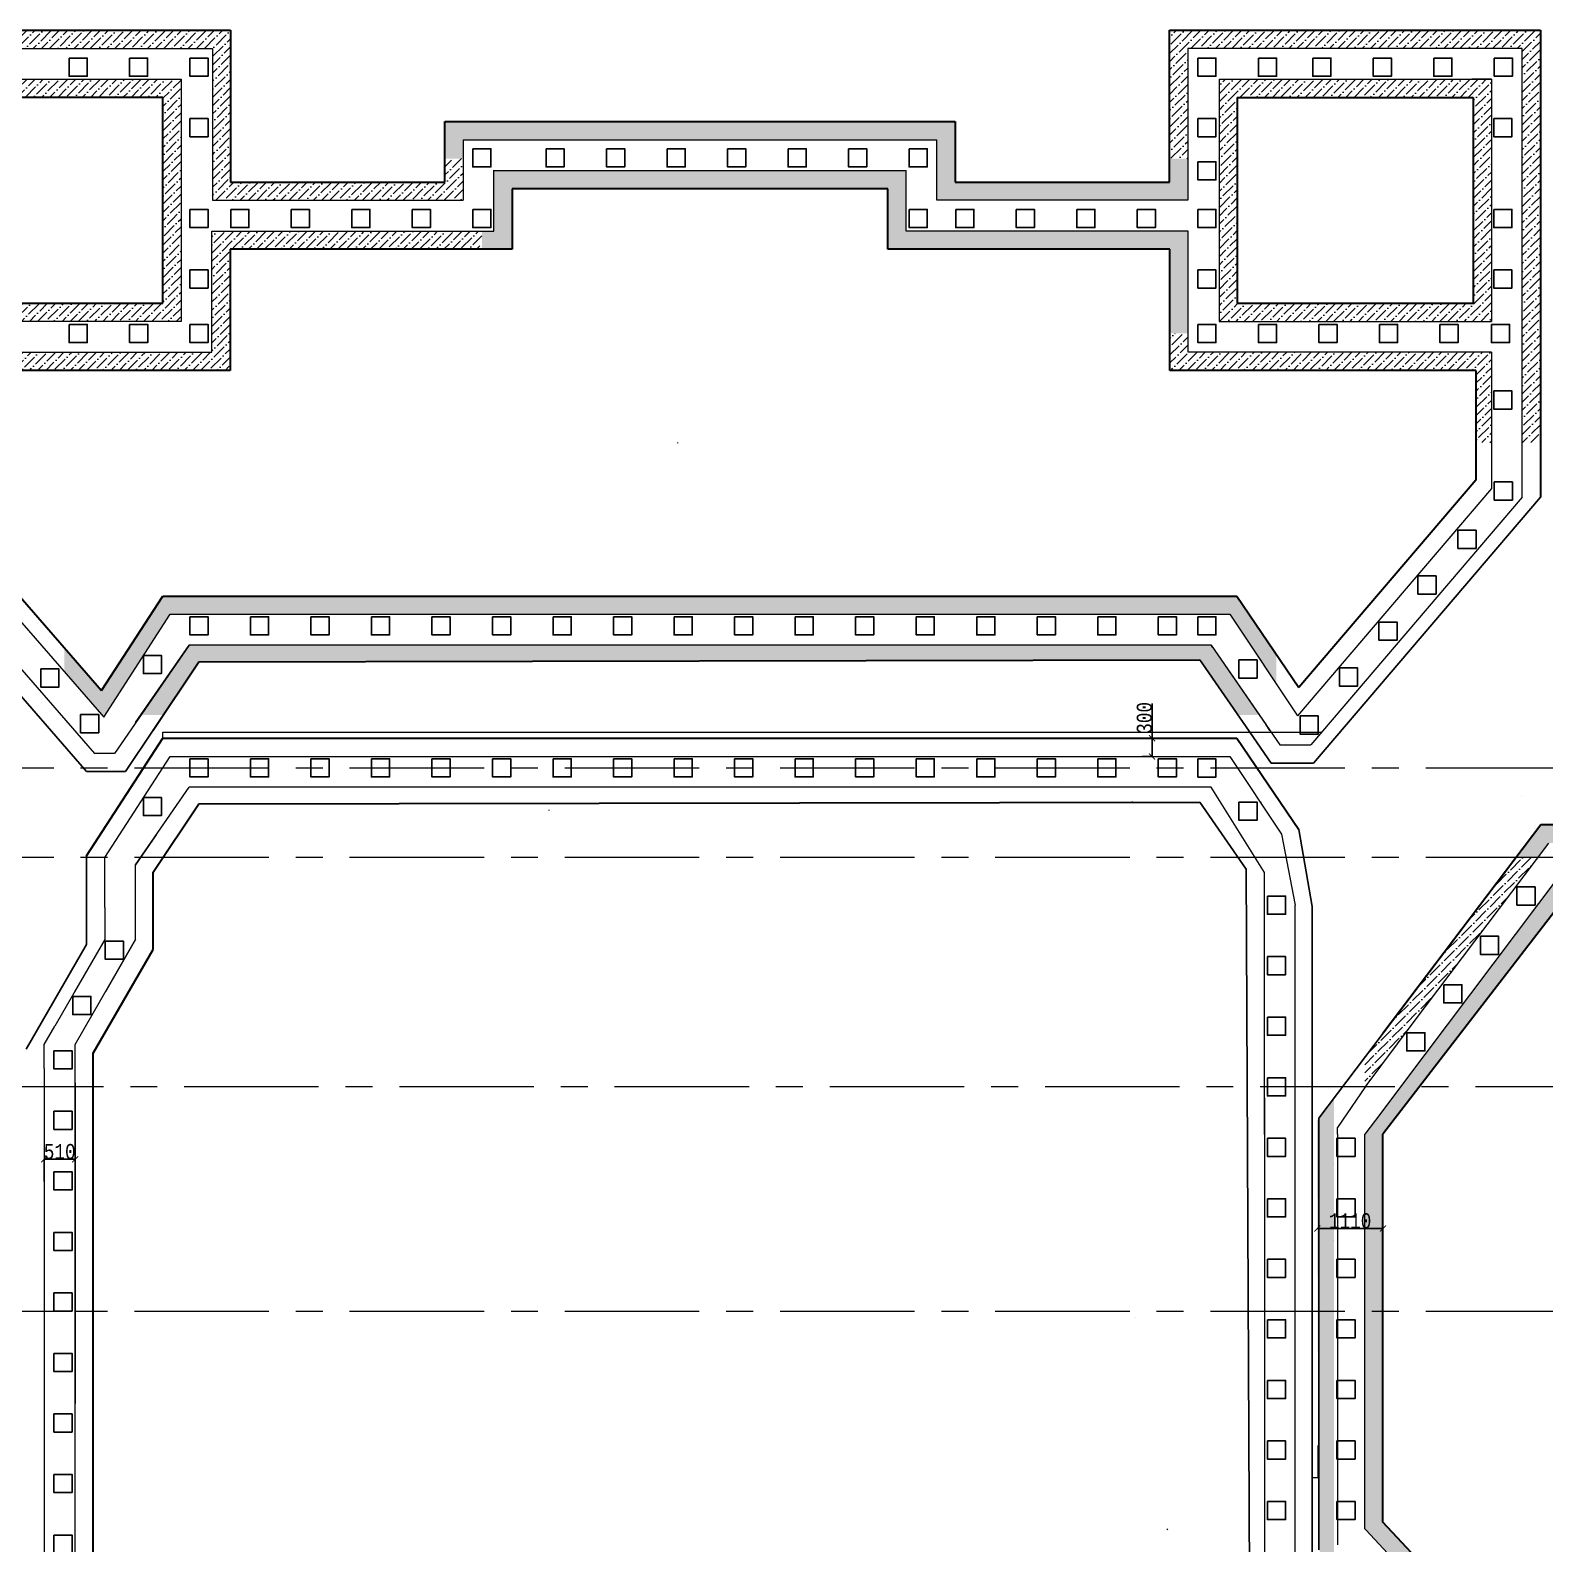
# Model space of a CAD drawing. Header units: millimetres. Extents: x -689206 to 4969298, y -1019800 to 703299.
# Drawn here: x 1076345 to 1101367, y -498459 to -473457 of the extents above; entities that cross this region are included whole.
import ezdxf

# ---------------------------------------------------------------- set-up
doc = ezdxf.new("R2010")
doc.units = ezdxf.units.MM
doc.linetypes.add('осеваяX2', pattern=[101.6, 63.5, -12.7, 12.7, -12.7])
for name, color, linetype, lineweight in [('несущие', 7, 'Continuous', 30), ('РАЗМЕРЫ', 7, 'Continuous', 9), ('стены', 7, 'Continuous', 20)]:
    doc.layers.add(name, color=color, linetype=linetype, lineweight=lineweight)
doc.styles.add('Аннотативный', font='isocteur.ttf', dxfattribs={"width": 0.7, "height": 250})
doc.dimstyles.new('Аннотативный', dxfattribs={"dimscale": 0, "dimtxt": 250, "dimasz": 100, "dimexe": 1.25, "dimexo": 0.625, "dimtad": 1, "dimdec": 0, "dimtxsty": 'Аннотативный', "dimblk": 'ARCHTICK', "dimcen": 2.5, "dimadec": 0, "dimazin": 0, "dimtfac": 1, "dimtdec": 0, "dimtmove": 0, "dimatfit": 3, "dimfxl": 1, "dimarcsym": 0})
pattern_1 = [(45, (114195.78, -145217.57), (50.513941, 185.2177825), [238.125, -47.625, 0, -47.625])]
pattern_2 = [(45, (113047.93, -142869.62), (50.513941, 185.2177825), [238.125, -47.625, 0, -47.625])]

# ---------------------------------------------------------------- blocks, each defined once
blk = doc.blocks.new('_ArchTick')
at = {"color": 0, "linetype": 'ByBlock', "const_width": 0.15}
blk.add_lwpolyline([(-0.5, -0.5), (0.5, 0.5)], dxfattribs=at)
blk = doc.blocks.new('*D4813')
at = {"layer": 'Defpoints', "color": 0, "lineweight": 5, "ltscale": 35, "transparency": 16777216}
for p in [(1097610, -493252), (1097610, -493252), (1098694, -493248)]:
    blk.add_point(p, dxfattribs=at)
at = {"layer": 'РАЗМЕРЫ', "color": 0, "lineweight": -2, "ltscale": 35, "transparency": 16777216}
for p, q in [((1097610, -493252), (1097610, -493251)), ((1098694, -493252), (1097610, -493252)), ((1098694, -493248), (1098694, -493254))]:
    blk.add_line(p, q, dxfattribs=at)
at = {"layer": 'РАЗМЕРЫ', "color": 0, "lineweight": -2, "ltscale": 35, "transparency": 16777216, "xscale": 100, "yscale": 100, "zscale": 100, "rotation": 180}
blk.add_blockref('_ArchTick', (1097610, -493252), dxfattribs=at)
at = {"layer": 'РАЗМЕРЫ', "color": 0, "lineweight": -2, "ltscale": 35, "transparency": 16777216, "xscale": 100, "yscale": 100, "zscale": 100}
blk.add_blockref('_ArchTick', (1098694, -493252), dxfattribs=at)
at = {"layer": 'РАЗМЕРЫ', "color": 0, "lineweight": 20, "ltscale": 35, "transparency": 16777216, "insert": (1098152, -493127), "char_height": 250, "attachment_point": 5, "style": 'Аннотативный'}
blk.add_mtext('1110', dxfattribs=at)
blk = doc.blocks.new('*D4814')
at = {"layer": 'Defpoints', "color": 0, "lineweight": 5, "ltscale": 35, "transparency": 16777216}
for p in [(1076576, -492108), (1076576, -492475), (1077086, -492475)]:
    blk.add_point(p, dxfattribs=at)
at = {"layer": 'РАЗМЕРЫ', "color": 0, "lineweight": -2, "ltscale": 35, "transparency": 16777216}
for p, q in [((1076576, -492475), (1076576, -492106)), ((1077086, -492108), (1076576, -492108)), ((1077086, -492475), (1077086, -492106))]:
    blk.add_line(p, q, dxfattribs=at)
at = {"layer": 'РАЗМЕРЫ', "color": 0, "lineweight": -2, "ltscale": 35, "transparency": 16777216, "xscale": 100, "yscale": 100, "zscale": 100, "rotation": 180}
blk.add_blockref('_ArchTick', (1076576, -492108), dxfattribs=at)
at = {"layer": 'РАЗМЕРЫ', "color": 0, "lineweight": -2, "ltscale": 35, "transparency": 16777216, "xscale": 100, "yscale": 100, "zscale": 100}
blk.add_blockref('_ArchTick', (1077086, -492108), dxfattribs=at)
at = {"layer": 'РАЗМЕРЫ', "color": 0, "lineweight": 5, "ltscale": 35, "transparency": 16777216, "insert": (1076831, -491982), "char_height": 250, "attachment_point": 5, "style": 'Аннотативный'}
blk.add_mtext('510', dxfattribs=at)
blk = doc.blocks.new('*D4819')
at = {"layer": 'Defpoints', "color": 0, "lineweight": 5, "ltscale": 35, "transparency": 16777216}
for p in [(1094718, -485153), (1094879, -485153), (1094718, -485453)]:
    blk.add_point(p, dxfattribs=at)
at = {"layer": 'РАЗМЕРЫ', "color": 0, "lineweight": -2, "ltscale": 35, "transparency": 16777216}
for p, q in [((1094879, -485153), (1094879, -484579)), ((1094718, -485153), (1094880, -485153)), ((1094879, -485453), (1094879, -485153)), ((1094718, -485453), (1094880, -485453))]:
    blk.add_line(p, q, dxfattribs=at)
at = {"layer": 'РАЗМЕРЫ', "color": 0, "lineweight": -2, "ltscale": 35, "transparency": 16777216, "xscale": 100, "yscale": 100, "zscale": 100}
for p, rotation in [((1094879, -485153), 90), ((1094879, -485453), 270)]:
    blk.add_blockref('_ArchTick', p, dxfattribs=dict(at, rotation=rotation))
at = {"layer": 'РАЗМЕРЫ', "color": 0, "lineweight": 5, "ltscale": 35, "transparency": 16777216, "insert": (1094753, -484816), "char_height": 250, "attachment_point": 5, "rotation": 90, "style": 'Аннотативный'}
blk.add_mtext('300', dxfattribs=at)

msp = doc.modelspace()

# ---------------------------------------------------------------- hatches: boundary and pattern name
at = {"layer": 'РАЗМЕРЫ', "lineweight": 5, "ltscale": 35}
h = msp.add_hatch(dxfattribs=at)
h.set_pattern_fill('ANSI36', color=0, scale=30)
h.set_pattern_definition(pattern_2)
h.paths.add_polyline_path([(1076893.4, -474265.3), (1074335.9, -474265.3), (1074335.9, -474476.3), (1074335.9, -475575.3), (1074635.9, -475575.3), (1074635.9, -474565.3), (1076893.9, -474565.3)])
h.paths.add_polyline_path([(1074635.9, -475575.3), (1074335.9, -475575.3), (1074335.9, -476575.3), (1074635.9, -476575.3)])
h.paths.add_polyline_path([(1073825.9, -475575.3), (1073566.1, -475575.3), (1073566.1, -476575.3), (1073825.9, -476575.3)])
h.paths.add_polyline_path([(1073825.9, -474066.1), (1073566.1, -474066.1), (1073566.1, -475575.3), (1073825.9, -475575.3)])
h.paths.add_polyline_path([(1074135.9, -473457.3), (1073566.1, -473457.3), (1073566.1, -473757.3), (1073566.1, -474066.1), (1073825.9, -474066.1), (1073825.9, -473757.3), (1074135.9, -473757.3)])
h.paths.add_polyline_path([(1076892.1, -473457.3), (1074135.9, -473457.3), (1074135.9, -473757.3), (1076892.6, -473757.3)])
h.paths.add_polyline_path([(1079132, -473457.3), (1076892.1, -473457.3), (1076892.6, -473757.3), (1079132, -473757.3)])
h.paths.add_polyline_path([(1078836, -474265.3), (1076893.4, -474265.3), (1076893.9, -474565.3), (1078536, -474565.3), (1078536, -475575.3), (1078836, -475575.3)])
h.paths.add_polyline_path([(1078836, -475575.3), (1078536, -475575.3), (1078536, -476575.3), (1078836, -476575.3)])
h.paths.add_polyline_path([(1079654, -475575.3), (1079354, -475575.3), (1079354, -476265.3), (1083496, -476265.3), (1083496, -475575.3), (1083196, -475575.3), (1083196, -475965.3), (1079654, -475965.3)])
h.paths.add_polyline_path([(1079654, -474066.2), (1079354, -474066.2), (1079354, -475575.3), (1079654, -475575.3)])
h.paths.add_polyline_path([(1079654, -473457.3), (1079354, -473457.3), (1079132, -473457.3), (1079132, -473757.3), (1079354, -473757.3), (1079354, -474066.2), (1079654, -474066.2)])
h.paths.add_polyline_path([(1074756.7, -474681.4), (1075459.2, -474681.4), (1075459.2, -474081.4), (1074756.7, -474081.4)], flags=9)
h = msp.add_hatch(dxfattribs=at)
h.set_pattern_fill('ANSI36', color=0, scale=30)
h.set_pattern_definition(pattern_2)
h.paths.add_polyline_path([(1096935.7, -473757.3), (1096935.7, -473457.3), (1095786, -473457.3), (1095786, -473757.3)])
h.paths.add_polyline_path([(1095468, -473757.3), (1095786, -473757.3), (1095786, -473457.3), (1095168, -473457.3), (1095168, -473757.3), (1095168, -474066.5), (1095468, -474066.5)])
h.paths.add_polyline_path([(1095168, -475575.3), (1095468, -475575.3), (1095468, -474066.5), (1095168, -474066.5)])
h.paths.add_polyline_path([(1095986, -475575.3), (1096286, -475575.3), (1096286, -474565.3), (1096935.7, -474565.3), (1096935.7, -474265.3), (1095986, -474265.3)])
h.paths.add_polyline_path([(1096935.7, -474565.3), (1100186, -474565.3), (1100186, -475575.3), (1100486, -475575.3), (1100486, -474267.3), (1100162, -474267.3), (1096935.7, -474265.7)])
h.paths.add_polyline_path([(1096935.7, -473457.3), (1096935.7, -473757.3), (1100676, -473757.3), (1100676, -473457.3)])
h.paths.add_polyline_path([(1100996, -473757.3), (1100996.1, -474066.6), (1101296, -474066.6), (1101296, -473457.3), (1100996, -473457.3), (1100676, -473457.3), (1100676, -473757.3)])
h.paths.add_polyline_path([(1100996.2, -475575.3), (1101296, -475575.3), (1101296, -474066.6), (1100996.1, -474066.6)])
h.paths.add_polyline_path([(1100486, -475575.3), (1100186, -475575.3), (1100186, -476575.3), (1100486, -476575.3)])
h.paths.add_polyline_path([(1101296, -475575.3), (1100996.2, -475575.3), (1100996.2, -476575.3), (1101296, -476575.3)])
h.paths.add_polyline_path([(1100996.2, -476575.3), (1100996.4, -478465.3), (1101296, -478465.3), (1101296, -476575.3)])
h.paths.add_polyline_path([(1100486, -476575.3), (1100186, -476575.3), (1100186, -477965.3), (1096935.7, -477965.3), (1096935.7, -478265.3), (1100486, -478265.3)])
h.paths.add_polyline_path([(1100486, -478775.3), (1096935.7, -478775.3), (1096935.7, -479075.3), (1100228.2, -479075.3), (1100229.4, -480267.3), (1100486, -480267.3)])
h.paths.add_polyline_path([(1101296, -478465.3), (1100996.4, -478465.3), (1100996.5, -480267.3), (1101296, -480267.3)])
h.paths.add_polyline_path([(1096935.7, -478775.3), (1095786, -478775.3), (1095786, -479075.3), (1096935.7, -479075.3)])
h.paths.add_polyline_path([(1096935.7, -478265.3), (1096935.7, -477965.3), (1096286, -477965.3), (1096286, -476575.3), (1095986, -476575.3), (1095986, -478265.3)])
h.paths.add_polyline_path([(1096286, -476575.3), (1096286, -475575.3), (1095986, -475575.3), (1095986, -476575.3)])
h.paths.add_polyline_path([(1095786, -479075.3), (1095786, -478775.3), (1095476, -478775.3), (1095476, -478465.3), (1095176, -478465.3), (1095176, -479075.3), (1095476, -479075.3)])
h = msp.add_hatch(dxfattribs=at)
h.set_pattern_fill('ANSI36', color=0, scale=30)
h.set_pattern_definition(pattern_2)
h.paths.add_polyline_path([(1083806, -474965.3), (1083196, -474965.3), (1083196, -475265.3), (1083196, -475575.3), (1083496, -475575.3), (1083496, -475265.3), (1083806, -475265.3)])
h.paths.add_polyline_path([(1084306, -476775.3), (1084306, -476575.3), (1084006, -476575.3), (1084006, -476775.3), (1083806, -476775.3), (1083806, -477075.3), (1084306, -477075.3)])
h.paths.add_polyline_path([(1084306, -476075.3), (1090516, -476075.3), (1090516, -476575.3), (1090816, -476575.3), (1090816, -475775.3), (1087036, -475775.3), (1084006, -475775.3), (1084006, -476575.3), (1084306, -476575.3)])
h.paths.add_polyline_path([(1091016, -474965.3), (1083806, -474965.3), (1083806, -475265.3), (1091016, -475265.3)])
h.paths.add_polyline_path([(1091626, -474965.3), (1091326, -474965.3), (1091016, -474965.3), (1091016, -475265.3), (1091326, -475265.3), (1091326, -475575.3), (1091626, -475575.3)])
h.paths.add_polyline_path([(1092335.9, -475965.3), (1091626, -475965.3), (1091626, -475575.3), (1091326, -475575.3), (1091326, -476265.3), (1092335.9, -476265.3)])
h.paths.add_polyline_path([(1091016, -476775.3), (1090816, -476775.3), (1090816, -476575.3), (1090516, -476575.3), (1090516, -477075.3), (1090816, -477075.3), (1091016, -477075.3)])
h.paths.add_polyline_path([(1092335.9, -476775.3), (1091016, -476775.3), (1091016, -477075.3), (1092335.9, -477075.3)])
h.paths.add_polyline_path([(1095476, -476775.3), (1092335.9, -476775.3), (1092335.9, -477075.3), (1095176, -477075.3), (1095176, -478465.3), (1095476, -478465.3)])
h.paths.add_polyline_path([(1095468, -475575.3), (1095168, -475575.3), (1095168, -475965.3), (1092335.9, -475965.3), (1092335.9, -476265.3), (1095468, -476265.3)])
h = msp.add_hatch(dxfattribs=at)
h.set_pattern_fill('ANSI36', color=0, scale=30)
h.set_pattern_definition(pattern_2)
h.paths.add_polyline_path([(1074635.9, -476575.3), (1074335.9, -476575.3), (1074335.9, -478265.3), (1076899.9, -478265.3), (1076899.4, -477965.3), (1074635.9, -477965.3)])
h.paths.add_polyline_path([(1073825.9, -476575.3), (1073566.1, -476575.3), (1073566.1, -478465.3), (1073825.9, -478465.3)])
h.paths.add_polyline_path([(1073825.9, -479007.4), (1073825.9, -478465.3), (1073566.1, -478465.3), (1073566.1, -480267.3), (1073825.9, -480267.3)])
h.paths.add_polyline_path([(1074635.9, -479075.3), (1076901.2, -479075.3), (1076900.7, -478775.3), (1074335.9, -478775.3), (1074335.9, -480267.3), (1074635.9, -480267.3)])
h.paths.add_polyline_path([(1078836, -476575.3), (1078536, -476575.3), (1078536, -477965.3), (1076899.4, -477965.3), (1076899.9, -478265.3), (1078836, -478265.3)])
h.paths.add_polyline_path([(1079132, -478775.3), (1076900.7, -478775.3), (1076901.2, -479075.3), (1079131.9, -479075.3)])
h.paths.add_polyline_path([(1079646, -478775.3), (1079646, -478465.3), (1079346, -478465.3), (1079346, -478775.3), (1079132, -478775.3), (1079131.9, -479075.3), (1079646, -479075.3)])
h.paths.add_polyline_path([(1079646, -477075.3), (1083806, -477075.3), (1083806, -476775.3), (1079346, -476775.3), (1079346, -478465.3), (1079646, -478465.3)])
h = msp.add_hatch(dxfattribs=at)
h.set_pattern_fill('ANSI36', color=0, scale=30)
h.set_pattern_definition(pattern_2)
h.paths.add_polyline_path([(1095854.5, -483614.7), (1095786, -483614.7), (1095786, -484025.8), (1096298.9, -484767.3), (1096650.4, -484767.3)])
h.paths.add_polyline_path([(1095786, -483614.7), (1092335.9, -483614.7), (1092335.9, -483865.9), (1095671.2, -483859.9), (1095786, -484025.8)])
h.paths.add_polyline_path([(1091016, -483614.7), (1083806, -483614.7), (1083806, -483881.2), (1091016, -483868.3)])
h.paths.add_polyline_path([(1092335.9, -483614.7), (1091016, -483614.7), (1091016, -483868.3), (1092335.9, -483865.9)])
h.paths.add_polyline_path([(1083806, -483614.7), (1079131.9, -483614.7), (1079131.9, -483889.6), (1083806, -483881.2)])
h.paths.add_polyline_path([(1079131.9, -483889.9), (1079131.9, -483614.7), (1078968.8, -483614.7), (1078173.4, -484767.3), (1078543.8, -484767.3)])
h.paths.add_polyline_path([(1079131.9, -482804.7), (1078532.3, -482804.7), (1078215.2, -483294.7), (1078533.3, -483294.7), (1078656.2, -483104.8), (1079131.9, -483104.8)])
h.paths.add_polyline_path([(1083806, -482804.7), (1079131.9, -482804.7), (1079131.9, -483104.8), (1081846, -483104.7), (1083626, -483104.7), (1083806, -483104.7)])
h.paths.add_polyline_path([(1078533.3, -483294.7), (1078215.2, -483294.7), (1077522.5, -484365), (1076908.5, -483659.7), (1076909.2, -484056.6), (1077527.7, -484767.3), (1077580.3, -484767.3), (1078212.7, -483790), (1078212.7, -483783.6), (1078216.9, -483783.6)])
h.paths.add_polyline_path([(1091016, -482804.7), (1083806, -482804.7), (1083806, -483104.7), (1087036, -483104.7), (1090816, -483104.7), (1091016, -483104.7)])
h.paths.add_polyline_path([(1092335.9, -482804.7), (1091016, -482804.7), (1091016, -483104.7), (1092335.9, -483104.7)])
h.paths.add_polyline_path([(1095786, -482804.7), (1092335.9, -482804.7), (1092335.9, -483104.7), (1092596, -483104.7), (1095596, -483104.7), (1095786, -483104.7)])
h.paths.add_polyline_path([(1096282.5, -482804.7), (1095786, -482804.7), (1095786, -483104.7), (1096167.3, -483104.7), (1096293.7, -483294.7), (1096614.8, -483294.7)])
h.paths.add_polyline_path([(1096614.8, -483294.7), (1096293.7, -483294.7), (1096935.7, -484259.9), (1096935.7, -483767.9)])
h = msp.add_hatch(dxfattribs=at)
h.set_pattern_fill('ANSI36', color=0, scale=30)
h.set_pattern_definition(pattern_1)
h.paths.add_polyline_path([(1101775.8, -487694.8), (1101823.9, -487694.8), (1101823.9, -487394.8), (1101632.4, -487394.8), (1099385.5, -490377.7), (1098982.2, -490913.2), (1099295.7, -490913.2)])
h.paths.add_polyline_path([(1101823.9, -486584.8), (1101375.8, -486584.8), (1101305.8, -486584.8), (1100903.8, -487115.2), (1101255.3, -487115.2), (1101428.9, -486884.8), (1101607.9, -486884.8), (1101823.9, -486884.8)])
h.paths.add_polyline_path([(1105162.8, -485642.7), (1104862.7, -485642.7), (1104862.7, -486584.8), (1101823.9, -486584.8), (1101823.9, -486884.8), (1105162.8, -486884.8)])
h.paths.add_polyline_path([(1105162.9, -487394.8), (1101823.9, -487394.8), (1101823.9, -487694.8), (1104862.9, -487694.8), (1104862.9, -490913.2), (1105162.9, -490913.2), (1105162.9, -487594.8)])
h.paths.add_polyline_path([(1111913.7, -487394.8), (1105672.8, -487394.8), (1105672.8, -490913.2), (1105972.8, -490913.2), (1105972.8, -487694.8), (1111913.7, -487694.8)])
h.paths.add_polyline_path([(1111913.7, -486584.8), (1105932.6, -486584.8), (1105932.6, -485642.7), (1105672.8, -485642.7), (1105672.8, -486884.8), (1111913.7, -486884.8)])
h.paths.add_polyline_path([(1099295.7, -490913.2), (1098982.2, -490913.2), (1098569, -491461.7), (1098393.6, -491694.6), (1098393.6, -494615.2), (1098693.6, -494615.2), (1098693.6, -491694.6)])
h.paths.add_polyline_path([(1098693.6, -494615.2), (1098393.6, -494615.2), (1098393.6, -498212), (1098409.8, -498229.1), (1098778.7, -498623.2), (1099178.8, -498623.2), (1098693.6, -498104.7)])
h.paths.add_polyline_path([(1099178.8, -498623.2), (1098778.7, -498623.2), (1099350.9, -499234.6), (1101823.9, -502065.7), (1101823.9, -501618.3), (1099610.7, -499084.6)])
h.paths.add_polyline_path([(1097883.5, -491100.6), (1097602.1, -491472), (1097615.7, -494615.2), (1097883.5, -494615.2)])
h.paths.add_polyline_path([(1097685.8, -498623.2), (1097883.5, -498850.1), (1097883.5, -498623.2)])
h.paths.add_polyline_path([(1097632.9, -498562.6), (1097685.8, -498623.2), (1097883.5, -498623.2), (1097883.5, -494615.2), (1097615.7, -494615.2)])
h.paths.add_polyline_path([(1098393.6, -499435.2), (1100863, -502268), (1101330, -502268), (1098393.6, -498981)])
h = msp.add_hatch(dxfattribs=at)
h.set_pattern_fill('ANSI36', color=0, scale=30)
h.set_pattern_definition(pattern_1)
h.paths.add_polyline_path([(1100903.8, -487115.2), (1098393.6, -490427.6), (1098393.6, -490913.2), (1098394.5, -490913.2), (1099190.5, -489856.5), (1101255.3, -487115.2)])

# ---------------------------------------------------------------- linework, layer by layer
at = {"layer": 'несущие', "lineweight": 35}
for p, q in [((1078532.3, -482804.7), (1096282.5, -482804.7)), ((1096282.5, -482804.7), (1097306.6, -484314.8)), ((1078532.3, -485152.7), (1096282.5, -485152.7)), ((1096282.5, -485152.7), (1097306.6, -486662.8))]:
    msp.add_line(p, q, dxfattribs=at)
at = {"layer": 'несущие', "lineweight": 15}
for p, q in [((1078656.2, -483104.8), (1081846, -483104.7)), ((1081846, -483104.7), (1083626, -483104.7)), ((1083626, -483104.7), (1087036, -483104.7)), ((1087036, -483104.7), (1090816, -483104.7)), ((1090816, -483104.7), (1092596, -483104.7)), ((1092596, -483104.7), (1095596, -483104.7)), ((1095596, -483104.7), (1096167.3, -483104.7)), ((1096167.3, -483104.7), (1097281.5, -484779.8)), ((1095854.5, -483614.7), (1078968.8, -483614.7)), ((1078656.2, -485452.8), (1081846, -485452.7)), ((1081846, -485452.7), (1083626, -485452.7)), ((1083626, -485452.7), (1087036, -485452.7)), ((1087036, -485452.7), (1090816, -485452.7)), ((1090816, -485452.7), (1092596, -485452.7)), ((1092596, -485452.7), (1095596, -485452.7)), ((1095596, -485452.7), (1096167.3, -485452.7)), ((1096167.3, -485452.7), (1097020.5, -486735.4)), ((1095854.5, -485962.7), (1078968.8, -485962.7)), ((1097273.2, -487115.2), (1097281.5, -487127.7))]:
    msp.add_line(p, q, dxfattribs=at)
at = {"layer": 'несущие', "lineweight": 13}
for p, q in [((1095854.5, -483614.7), (1096762.6, -484929.7)), ((1101428.9, -486884.8), (1099190.5, -489856.5)), ((1101632.4, -487394.8), (1099385.5, -490377.7))]:
    msp.add_line(p, q, dxfattribs=at)
at = {"layer": 'несущие', "color": 0, "lineweight": 18}
msp.add_line((1095880.2, -483651.9), (1095854.5, -483614.7), dxfattribs=at)
at = {"layer": 'несущие', "lineweight": 30}
for p, q in [((1095671.2, -483859.9), (1096436.1, -484965.7)), ((1095671.2, -486207.9), (1096436.1, -487313.6))]:
    msp.add_line(p, q, dxfattribs=at)
at = {"layer": 'РАЗМЕРЫ', "lineweight": 35, "ltscale": 35}
for p, q in [((1073566.1, -473457.3), (1079354, -473457.3)), ((1079354, -473457.3), (1079654, -473457.3)), ((1079654, -473457.3), (1079654, -475965.3)), ((1095168, -473757.3), (1095168, -473457.3)), ((1095168, -473457.3), (1100996, -473457.3)), ((1100996, -473457.3), (1101296, -473457.3)), ((1101296, -473457.3), (1101296, -480816.7)), ((1095168, -475965.3), (1095168, -473757.3)), ((1078536, -474565.3), (1074635.9, -474565.3)), ((1078536, -477965.3), (1078536, -474565.3)), ((1083196, -475265.3), (1083196, -474965.3)), ((1083196, -474965.3), (1091326, -474965.3)), ((1091326, -474965.3), (1091626, -474965.3)), ((1091626, -474965.3), (1091626, -475965.3)), ((1083196, -475965.3), (1083196, -475265.3)), ((1079654, -475965.3), (1083196, -475965.3)), ((1090516, -476075.3), (1084306, -476075.3)), ((1084306, -476075.3), (1084306, -476775.3)), ((1090516, -477075.3), (1090516, -476075.3)), ((1091626, -475965.3), (1095168, -475965.3)), ((1084306, -476775.3), (1084306, -477075.3)), ((1084306, -477075.3), (1079646, -477075.3)), ((1079646, -477075.3), (1079646, -478775.3)), ((1090816, -477075.3), (1090516, -477075.3)), ((1095176, -477075.3), (1090816, -477075.3)), ((1095176, -479075.3), (1095176, -477075.3)), ((1074635.9, -477965.3), (1078536, -477965.3)), ((1079646, -478775.3), (1079646, -479075.3)), ((1079646, -479075.3), (1074635.9, -479075.3)), ((1095476, -479075.3), (1095176, -479075.3)), ((1101296, -480816.7), (1101296.6, -481167.5)), ((1078374.7, -485019.6), (1079132.1, -483889.6)), ((1079132.1, -483889.6), (1095671.2, -483859.9)), ((1078374.7, -487367.6), (1079132.1, -486237.6)), ((1079132.1, -486237.6), (1095671.2, -486207.9)), ((1101305.8, -486584.8), (1098693.6, -490031.7)), ((1104862.7, -486584.8), (1101305.8, -486584.8)), ((1078374.7, -488644.9), (1078374.7, -487367.6)), ((1101775.8, -487694.8), (1098693.6, -491694.6)), ((1077385.9, -490357.6), (1078374.7, -488644.9)), ((1077385.9, -499205.2), (1077385.9, -490357.6))]:
    msp.add_line(p, q, dxfattribs=at)
at = {"layer": 'РАЗМЕРЫ', "linetype": 'ByBlock', "lineweight": 9, "ltscale": 35}
for p, q in [((1100486, -473757.3), (1100486, -473755.3)), ((1096738, -474265.3), (1096738, -474267.3)), ((1098008, -474265.3), (1098008, -474267.3)), ((1099278, -474265.3), (1099278, -474267.3)), ((1085276, -475775.3), (1085276, -475765.3)), ((1086546, -475765.3), (1086546, -475775.3)), ((1087816, -475775.3), (1087816, -475765.3)), ((1089086, -475765.3), (1089086, -475775.3)), ((1089086, -475775.3), (1089086, -475765.3)), ((1090356, -475765.3), (1090356, -475775.3)), ((1076971, -484903.8), (1076970.8, -484904))]:
    msp.add_line(p, q, dxfattribs=at)
at = {"layer": 'РАЗМЕРЫ', "linetype": 'ByBlock', "lineweight": 15}
for p, q in [((1074335.9, -474265.3), (1078836, -474265.3)), ((1077085.9, -491745.7), (1077085.9, -490210.2)), ((1076575.9, -490609.3), (1076575.9, -499205.2)), ((1077087, -499459.6), (1077085.9, -491745.7))]:
    msp.add_line(p, q, dxfattribs=at)
at = {"layer": 'РАЗМЕРЫ', "linetype": 'ByBlock', "lineweight": 15, "ltscale": 35}
msp.add_line((1084006, -476775.3), (1084006, -475765.3), dxfattribs=at)
at = {"layer": 'РАЗМЕРЫ', "lineweight": 5, "ltscale": 35}
for p, q in [((1078968.8, -483614.7), (1077734.9, -485402.6)), ((1095854.5, -483614.7), (1096992.2, -485262.2)), ((1078532.3, -485152.7), (1078532.3, -485052.7)), ((1078532.3, -485052.7), (1097679.1, -485052.7)), ((1077734.9, -485402.6), (1077405.2, -485402.6)), ((1096992.2, -485262.2), (1097501.7, -485262.2)), ((1096735.7, -487370.7), (1095854.5, -485962.7)), ((1097020.5, -486735.4), (1097245.7, -487910.1)), ((1077575.9, -487946.7), (1077575.9, -487122)), ((1076575.9, -490210.2), (1076749.1, -489910.2)), ((1076575.9, -490465.2), (1076575.9, -490210.2)), ((1076575.9, -490609.3), (1076575.9, -490465.2)), ((1077085.9, -490913.2), (1077085.9, -494615.2)), ((1077385.9, -494615.2), (1077385.9, -490913.2)), ((1097245.7, -491694.6), (1097245.7, -490914.4)), ((1098479, -490801), (1097943.1, -491580.4)), ((1097943.1, -491694.6), (1097943.1, -491580.4)), ((1097943.1, -491694.6), (1097943.1, -498475.6)), ((1077085.9, -494615.2), (1077385.9, -494615.2)), ((1097626.8, -497365.2), (1097626.8, -496838.3)), ((1097526.8, -497365.2), (1097626.8, -497365.2)), ((1097245.7, -498981), (1097245.7, -498212)), ((1098409.8, -498229.1), (1098393.6, -498211.8))]:
    msp.add_line(p, q, dxfattribs=at)
at = {"layer": 'РАЗМЕРЫ', "linetype": 'ByBlock', "lineweight": 5, "ltscale": 35}
for p, q in [((1096674.6, -483867.3), (1096683.8, -483852.3)), ((1094550.2, -486215.3), (1094559.4, -486200.3)), ((1096674.6, -486215.3), (1096683.8, -486200.3)), ((1097245.7, -489585.2), (1097245.7, -487910.1)), ((1096735.7, -491092.9), (1096735.7, -490855.2)), ((1096735.7, -491092.9), (1096735.7, -491699.3)), ((1096735.7, -491699.3), (1096735.7, -491092.9))]:
    msp.add_line(p, q, dxfattribs=at)
at = {"layer": 'РАЗМЕРЫ', "linetype": 'ByBlock', "lineweight": 13}
for p, q in [((1096826.8, -485022.7), (1096762.6, -484929.7)), ((1096735.7, -491396.1), (1096735.7, -487370.7)), ((1097245.7, -490914.4), (1097245.7, -488192.5)), ((1099190.5, -489856.5), (1098393.6, -490914.4)), ((1099385.5, -490377.7), (1098569, -491461.7)), ((1098569, -491461.7), (1098393.6, -491694.6)), ((1097245.7, -498212), (1097245.7, -491694.6)), ((1098393.6, -498212), (1098393.6, -491694.6)), ((1099350.9, -499234.6), (1098409.8, -498229.1))]:
    msp.add_line(p, q, dxfattribs=at)
at = {"layer": 'РАЗМЕРЫ', "lineweight": 30, "ltscale": 35}
for p, q in [((1078374.7, -485019.6), (1077917, -485702.6)), ((1096436.1, -484965.7), (1096848.7, -485562.2)), ((1097545.7, -485562.2), (1096848.7, -485562.2)), ((1077275.9, -485702.6), (1077917, -485702.6)), ((1097526.8, -487932.3), (1097306.6, -486662.8)), ((1101305.8, -486584.8), (1097632.9, -491431.3)), ((1077275.9, -488558.5), (1077275.9, -487094)), ((1097526.8, -499757.6), (1097526.8, -487932.3)), ((1076275.9, -490290.6), (1077275.9, -488558.5)), ((1097632.9, -498562.6), (1097632.9, -491431.3))]:
    msp.add_line(p, q, dxfattribs=at)
at = {"layer": 'РАЗМЕРЫ', "lineweight": 13, "ltscale": 150}
for p, q in [((1100990, -486115.2), (1100987.3, -486115.2)), ((1096735.5, -492184.4), (1096735.7, -492184.4)), ((1097883.3, -492184.4), (1097883.5, -492184.4))]:
    msp.add_line(p, q, dxfattribs=at)
at = {"layer": 'РАЗМЕРЫ', "linetype": 'ByBlock', "lineweight": 13, "ltscale": 35}
for p, q in [((1096735.7, -487712.9), (1096735.7, -487370.7)), ((1077085.9, -490845.2), (1077085.9, -491092.9)), ((1077086, -492475.2), (1077086.3, -492475.2)), ((1077086, -492475.2), (1077086.3, -492475.2)), ((1077086.2, -493745.2), (1077086.3, -493745.2)), ((1077086.2, -493745.2), (1077086.3, -493745.2))]:
    msp.add_line(p, q, dxfattribs=at)
at = {"layer": 'РАЗМЕРЫ', "linetype": 'ByBlock', "lineweight": 18, "ltscale": 35}
for p, q in [((1096735.7, -490855.2), (1096735.7, -489585.2)), ((1096735.7, -491092.9), (1096735.7, -491699.3))]:
    msp.add_line(p, q, dxfattribs=at)
at = {"layer": 'РАЗМЕРЫ', "lineweight": 15, "ltscale": 35}
msp.add_line((1076793.6, -489833.1), (1076749.1, -489910.2), dxfattribs=at)
at = {"layer": 'РАЗМЕРЫ', "linetype": 'осеваяX2', "lineweight": 5, "ltscale": 35}
msp.add_line((1120225.4, -490913.2), (1053172.7, -490913.2), dxfattribs=at)
at = {"layer": 'РАЗМЕРЫ', "linetype": 'ByBlock', "lineweight": 35}
for p, q in [((1098693.6, -498104.7), (1098693.6, -491694.6)), ((1099610.7, -499084.6), (1098693.6, -498104.7))]:
    msp.add_line(p, q, dxfattribs=at)
at = {"layer": 'РАЗМЕРЫ', "linetype": 'ByBlock', "lineweight": 20}
for p, q in [((1077086.8, -493145.2), (1077086.8, -496145.2)), ((1095137.6, -498229.1), (1095121.4, -498212))]:
    msp.add_line(p, q, dxfattribs=at)
at = {"layer": 'РАЗМЕРЫ', "lineweight": 9, "ltscale": 150}
for p, q in [((1096735.5, -493454.4), (1096735.7, -493454.4)), ((1097883.3, -493454.4), (1097883.5, -493454.4)), ((1094611.1, -494724.4), (1094611.3, -494724.4)), ((1096735.5, -494724.4), (1096735.7, -494724.4)), ((1097883.3, -494724.4), (1097883.5, -494724.4)), ((1097245.7, -495994.4), (1097246.1, -495994.4)), ((1098393.6, -495994.4), (1098393.9, -495994.4))]:
    msp.add_line(p, q, dxfattribs=at)
at = {"layer": 'стены', "lineweight": 15}
for p, q in [((1073825.9, -473757.3), (1079354, -473757.3)), ((1079354, -473757.3), (1079354, -476265.3)), ((1078836, -474265.3), (1078836, -478265.3)), ((1083496, -475265.3), (1091326, -475265.3)), ((1083496, -475265.3), (1083496, -476265.3)), ((1091326, -476265.3), (1091326, -475265.3)), ((1084006, -475775.3), (1087036, -475775.3)), ((1087036, -475775.3), (1090816, -475775.3)), ((1090816, -476775.3), (1090816, -475775.3)), ((1079354, -476265.3), (1083496, -476265.3)), ((1095468, -476265.3), (1091326, -476265.3)), ((1079346, -478775.3), (1079346, -476775.3)), ((1079346, -476775.3), (1084006, -476775.3)), ((1095476, -476775.3), (1090816, -476775.3)), ((1078836, -478265.3), (1074335.9, -478265.3)), ((1074335.9, -478775.3), (1079346, -478775.3)), ((1074335.9, -481100.3), (1077557.9, -484801.9)), ((1073825.9, -481290.5), (1077405.2, -485402.6)), ((1077557.9, -484801.9), (1078656.2, -483104.8)), ((1078085.9, -484894), (1078968.8, -483614.7)), ((1077575.9, -487122), (1078656.2, -485452.8)), ((1078085.9, -487241.9), (1078968.8, -485962.7)), ((1078085.9, -487678.2), (1078085.9, -487241.9)), ((1078085.9, -488478.2), (1078085.9, -487678.2)), ((1077575.9, -487946.7), (1077575.9, -488478.2)), ((1077575.9, -488478.2), (1076793.6, -489833.1)), ((1077085.9, -490210.2), (1078085.9, -488478.2)), ((1077085.9, -490465.2), (1077085.9, -490210.2))]:
    msp.add_line(p, q, dxfattribs=at)
at = {"layer": 'стены', "lineweight": 13}
for p, q in [((1100996, -473757.3), (1095468, -473757.3)), ((1095468, -473757.3), (1095468, -476265.3)), ((1100996.6, -481167.5), (1100996, -473757.3)), ((1095986, -474265.3), (1095986, -478265.3)), ((1095986, -474265.3), (1100486, -474265.3)), ((1100486, -474267.3), (1100162, -474267.3)), ((1100486, -474267.3), (1100486, -478265.3)), ((1095476, -478775.3), (1095476, -476775.3)), ((1095986, -478265.3), (1100486, -478265.3)), ((1100486, -478775.3), (1095476, -478775.3)), ((1100486, -478775.3), (1100486, -481025.3)), ((1100486, -481025.3), (1097281.5, -484779.8)), ((1100996.6, -481167.5), (1097501.7, -485262.2)), ((1096735.7, -491092.9), (1096735.7, -501954.1))]:
    msp.add_line(p, q, dxfattribs=at)
at = {"layer": 'стены', "lineweight": 35}
for p, q in [((1096286, -474565.3), (1100186, -474565.3)), ((1096286, -474565.3), (1096286, -477965.3)), ((1100186, -474565.3), (1100186, -477965.3)), ((1096286, -477965.3), (1100186, -477965.3)), ((1100228.2, -479075.3), (1095476, -479075.3)), ((1100228.2, -479075.3), (1100230.1, -480889.6)), ((1100230.1, -480889.6), (1097306.6, -484314.8)), ((1074635.9, -481048.7), (1077522.5, -484365)), ((1077522.5, -484365), (1078532.3, -482804.7)), ((1077275.9, -487094), (1078532.3, -485152.7))]:
    msp.add_line(p, q, dxfattribs=at)
at = {"layer": 'стены'}
for p, q in [((1095986, -478265.3), (1096138, -478265.3)), ((1087036, -480267.3), (1087036, -480275.3)), ((1078424.9, -484402.8), (1078085.9, -484894)), ((1078424.9, -484402.8), (1078085.9, -484894)), ((1084911.6, -486336.7), (1084911.6, -486344.7)), ((1078424.9, -486750.7), (1078085.9, -487241.9)), ((1078424.9, -486750.7), (1078085.9, -487241.9)), ((1077575.9, -488478.2), (1077075.9, -489344.2)), ((1078085.9, -488478.2), (1077585.9, -489344.2))]:
    msp.add_line(p, q, dxfattribs=at)
at = {"layer": 'стены', "lineweight": 30}
for p, q in [((1101296.6, -481167.5), (1097545.7, -485562.2)), ((1073566.1, -481440.5), (1077275.9, -485702.6)), ((1096436.1, -487313.6), (1096499.2, -501802.9))]:
    msp.add_line(p, q, dxfattribs=at)
at = {"layer": 'стены', "linetype": 'осеваяX2', "lineweight": 5, "ltscale": 35}
for p, q in [((1053172.7, -485642.7), (1120225.4, -485642.7)), ((1053172.7, -487115.2), (1120225.4, -487115.2)), ((1053172.7, -494615.2), (1120225.4, -494615.2))]:
    msp.add_line(p, q, dxfattribs=at)
at = {"layer": 'стены', "lineweight": 25}
for points in [[(1076985.9, -473916.5), (1077285.9, -473916.5), (1077285.9, -474216.5), (1076985.9, -474216.5)], [(1077982.1, -473915.9), (1078282.1, -473915.9), (1078282.1, -474215.9), (1077982.1, -474215.9)], [(1078982.1, -473915.9), (1079282.1, -473915.9), (1079282.1, -474215.9), (1078982.1, -474215.9)], [(1095636, -473916.5), (1095936, -473916.5), (1095936, -474216.5), (1095636, -474216.5)], [(1096636, -473916.5), (1096936, -473916.5), (1096936, -474216.5), (1096636, -474216.5)], [(1097534, -473917.2), (1097834, -473917.2), (1097834, -474217.2), (1097534, -474217.2)], [(1098534, -473917.2), (1098834, -473917.2), (1098834, -474217.2), (1098534, -474217.2)], [(1099534, -473917.2), (1099834, -473917.2), (1099834, -474217.2), (1099534, -474217.2)], [(1100534, -473917.2), (1100834, -473917.2), (1100834, -474217.2), (1100534, -474217.2)], [(1078982.1, -474915.9), (1079282.1, -474915.9), (1079282.1, -475215.9), (1078982.1, -475215.9)], [(1095636, -474916.5), (1095936, -474916.5), (1095936, -475216.5), (1095636, -475216.5)], [(1100526, -474916.6), (1100826, -474916.6), (1100826, -475216.6), (1100526, -475216.6)], [(1083656, -475415.3), (1083956, -475415.3), (1083956, -475715.3), (1083656, -475715.3)], [(1084866, -475415.3), (1085166, -475415.3), (1085166, -475715.3), (1084866, -475715.3)], [(1085866, -475415.3), (1086166, -475415.3), (1086166, -475715.3), (1085866, -475715.3)], [(1086866, -475415.3), (1087166, -475415.3), (1087166, -475715.3), (1086866, -475715.3)], [(1087866, -475415.3), (1088166, -475415.3), (1088166, -475715.3), (1087866, -475715.3)], [(1088866, -475415.3), (1089166, -475415.3), (1089166, -475715.3), (1088866, -475715.3)], [(1089866, -475415.3), (1090166, -475415.3), (1090166, -475715.3), (1089866, -475715.3)], [(1090866, -475415.3), (1091166, -475415.3), (1091166, -475715.3), (1090866, -475715.3)], [(1095636, -475629.6), (1095936, -475629.6), (1095936, -475929.6), (1095636, -475929.6)], [(1078982.1, -476415.3), (1079282.1, -476415.3), (1079282.1, -476715.3), (1078982.1, -476715.3)], [(1079656, -476415.3), (1079956, -476415.3), (1079956, -476715.3), (1079656, -476715.3)], [(1080656, -476415.3), (1080956, -476415.3), (1080956, -476715.3), (1080656, -476715.3)], [(1081656, -476415.3), (1081956, -476415.3), (1081956, -476715.3), (1081656, -476715.3)], [(1082656, -476415.3), (1082956, -476415.3), (1082956, -476715.3), (1082656, -476715.3)], [(1083656, -476415.3), (1083956, -476415.3), (1083956, -476715.3), (1083656, -476715.3)], [(1090866, -476415.3), (1091166, -476415.3), (1091166, -476715.3), (1090866, -476715.3)], [(1091636, -476415.3), (1091936, -476415.3), (1091936, -476715.3), (1091636, -476715.3)], [(1092636, -476415.3), (1092936, -476415.3), (1092936, -476715.3), (1092636, -476715.3)], [(1093636, -476415.3), (1093936, -476415.3), (1093936, -476715.3), (1093636, -476715.3)], [(1094636, -476415.3), (1094936, -476415.3), (1094936, -476715.3), (1094636, -476715.3)], [(1095636, -476415.3), (1095936, -476415.3), (1095936, -476715.3), (1095636, -476715.3)], [(1100526, -476416), (1100826, -476416), (1100826, -476716), (1100526, -476716)], [(1078982.1, -477415.3), (1079282.1, -477415.3), (1079282.1, -477715.3), (1078982.1, -477715.3)], [(1095636, -477415.3), (1095936, -477415.3), (1095936, -477715.3), (1095636, -477715.3)], [(1100526, -477416), (1100826, -477416), (1100826, -477716), (1100526, -477716)], [(1076985.9, -478315.3), (1077285.9, -478315.3), (1077285.9, -478615.3), (1076985.9, -478615.3)], [(1077985.9, -478315.3), (1078285.9, -478315.3), (1078285.9, -478615.3), (1077985.9, -478615.3)], [(1078982.1, -478315.3), (1079282.1, -478315.3), (1079282.1, -478615.3), (1078982.1, -478615.3)], [(1095636, -478315.3), (1095936, -478315.3), (1095936, -478615.3), (1095636, -478615.3)], [(1096636, -478315.3), (1096936, -478315.3), (1096936, -478615.3), (1096636, -478615.3)], [(1097636, -478315.3), (1097936, -478315.3), (1097936, -478615.3), (1097636, -478615.3)], [(1098636, -478315.3), (1098936, -478315.3), (1098936, -478615.3), (1098636, -478615.3)], [(1099636, -478315.3), (1099936, -478315.3), (1099936, -478615.3), (1099636, -478615.3)], [(1100486, -478315.3), (1100786, -478315.3), (1100786, -478615.3), (1100486, -478615.3)], [(1100526, -479416), (1100826, -479416), (1100826, -479716), (1100526, -479716)], [(1100534, -480917.2), (1100834, -480917.2), (1100834, -481217.2), (1100534, -481217.2)], [(1099932.6, -481716.1), (1100232.6, -481716.1), (1100232.6, -482016.1), (1099932.6, -482016.1)], [(1099273.7, -482470.1), (1099573.7, -482470.1), (1099573.7, -482770.1), (1099273.7, -482770.1)], [(1078982.1, -483144.7), (1079282.1, -483144.7), (1079282.1, -483444.7), (1078982.1, -483444.7)], [(1079982.1, -483144.7), (1080282.1, -483144.7), (1080282.1, -483444.7), (1079982.1, -483444.7)], [(1080982.1, -483144.7), (1081282.1, -483144.7), (1081282.1, -483444.7), (1080982.1, -483444.7)], [(1081982.1, -483144.7), (1082282.1, -483144.7), (1082282.1, -483444.7), (1081982.1, -483444.7)], [(1082982.1, -483144.7), (1083282.1, -483144.7), (1083282.1, -483444.7), (1082982.1, -483444.7)], [(1083982.1, -483144.7), (1084282.1, -483144.7), (1084282.1, -483444.7), (1083982.1, -483444.7)], [(1084982.1, -483144.7), (1085282.1, -483144.7), (1085282.1, -483444.7), (1084982.1, -483444.7)], [(1085982.1, -483144.7), (1086282.1, -483144.7), (1086282.1, -483444.7), (1085982.1, -483444.7)], [(1086982.1, -483144.7), (1087282.1, -483144.7), (1087282.1, -483444.7), (1086982.1, -483444.7)], [(1087982.1, -483144.7), (1088282.1, -483144.7), (1088282.1, -483444.7), (1087982.1, -483444.7)], [(1088982.1, -483144.7), (1089282.1, -483144.7), (1089282.1, -483444.7), (1088982.1, -483444.7)], [(1089982.1, -483144.7), (1090282.1, -483144.7), (1090282.1, -483444.7), (1089982.1, -483444.7)], [(1090982.1, -483144.7), (1091282.1, -483144.7), (1091282.1, -483444.7), (1090982.1, -483444.7)], [(1091982.1, -483144.7), (1092282.1, -483144.7), (1092282.1, -483444.7), (1091982.1, -483444.7)], [(1092982.1, -483144.7), (1093282.1, -483144.7), (1093282.1, -483444.7), (1092982.1, -483444.7)], [(1093982.1, -483144.7), (1094282.1, -483144.7), (1094282.1, -483444.7), (1093982.1, -483444.7)], [(1094982.1, -483144.7), (1095282.1, -483144.7), (1095282.1, -483444.7), (1094982.1, -483444.7)], [(1095636, -483145.1), (1095936, -483145.1), (1095936, -483445.1), (1095636, -483445.1)], [(1098627.9, -483233.8), (1098927.9, -483233.8), (1098927.9, -483533.8), (1098627.9, -483533.8)], [(1078212.7, -483783.6), (1078512.7, -483783.6), (1078512.7, -484083.6), (1078212.7, -484083.6)], [(1096315.4, -483859.9), (1096615.4, -483859.9), (1096615.4, -484159.9), (1096315.4, -484159.9)], [(1076519.2, -484007.3), (1076819.2, -484007.3), (1076819.2, -484307.3), (1076519.2, -484307.3)], [(1097974.8, -483991.3), (1098274.8, -483991.3), (1098274.8, -484291.3), (1097974.8, -484291.3)], [(1077175.5, -484761.8), (1077475.5, -484761.8), (1077475.5, -485061.8), (1077175.5, -485061.8)], [(1097326, -484785), (1097626, -484785), (1097626, -485085), (1097326, -485085)], [(1078982.1, -485492.7), (1079282.1, -485492.7), (1079282.1, -485792.7), (1078982.1, -485792.7)], [(1079982.1, -485492.7), (1080282.1, -485492.7), (1080282.1, -485792.7), (1079982.1, -485792.7)], [(1080982.1, -485492.7), (1081282.1, -485492.7), (1081282.1, -485792.7), (1080982.1, -485792.7)], [(1081982.1, -485492.7), (1082282.1, -485492.7), (1082282.1, -485792.7), (1081982.1, -485792.7)], [(1082982.1, -485492.7), (1083282.1, -485492.7), (1083282.1, -485792.7), (1082982.1, -485792.7)], [(1083982.1, -485492.7), (1084282.1, -485492.7), (1084282.1, -485792.7), (1083982.1, -485792.7)], [(1084982.1, -485492.7), (1085282.1, -485492.7), (1085282.1, -485792.7), (1084982.1, -485792.7)], [(1085982.1, -485492.7), (1086282.1, -485492.7), (1086282.1, -485792.7), (1085982.1, -485792.7)], [(1086982.1, -485492.7), (1087282.1, -485492.7), (1087282.1, -485792.7), (1086982.1, -485792.7)], [(1087982.1, -485492.7), (1088282.1, -485492.7), (1088282.1, -485792.7), (1087982.1, -485792.7)], [(1088982.1, -485492.7), (1089282.1, -485492.7), (1089282.1, -485792.7), (1088982.1, -485792.7)], [(1089982.1, -485492.7), (1090282.1, -485492.7), (1090282.1, -485792.7), (1089982.1, -485792.7)], [(1090982.1, -485492.7), (1091282.1, -485492.7), (1091282.1, -485792.7), (1090982.1, -485792.7)], [(1091982.1, -485492.7), (1092282.1, -485492.7), (1092282.1, -485792.7), (1091982.1, -485792.7)], [(1092982.1, -485492.7), (1093282.1, -485492.7), (1093282.1, -485792.7), (1092982.1, -485792.7)], [(1093982.1, -485492.7), (1094282.1, -485492.7), (1094282.1, -485792.7), (1093982.1, -485792.7)], [(1094982.1, -485492.7), (1095282.1, -485492.7), (1095282.1, -485792.7), (1094982.1, -485792.7)], [(1095636, -485493.1), (1095936, -485493.1), (1095936, -485793.1), (1095636, -485793.1)], [(1078212.7, -486131.5), (1078512.7, -486131.5), (1078512.7, -486431.5), (1078212.7, -486431.5)], [(1096315.4, -486207.9), (1096615.4, -486207.9), (1096615.4, -486507.9), (1096315.4, -486507.9)], [(1100908.3, -487608.6), (1101208.3, -487608.6), (1101208.3, -487908.6), (1100908.3, -487908.6)], [(1096785.7, -487760.1), (1097085.7, -487760.1), (1097085.7, -488060.1), (1096785.7, -488060.1)], [(1100304.3, -488422.7), (1100604.3, -488422.7), (1100604.3, -488722.7), (1100304.3, -488722.7)], [(1077583.9, -488503.9), (1077883.9, -488503.9), (1077883.9, -488803.9), (1077583.9, -488803.9)], [(1096785.7, -488760.1), (1097085.7, -488760.1), (1097085.7, -489060.1), (1096785.7, -489060.1)], [(1077047.8, -489417.6), (1077347.8, -489417.6), (1077347.8, -489717.6), (1077047.8, -489717.6)], [(1099699.8, -489224.2), (1099999.8, -489224.2), (1099999.8, -489524.2), (1099699.8, -489524.2)], [(1096785.7, -489760.1), (1097085.7, -489760.1), (1097085.7, -490060.1), (1096785.7, -490060.1)], [(1099088, -490017), (1099388, -490017), (1099388, -490317), (1099088, -490317)], [(1076735.9, -490315.2), (1077035.9, -490315.2), (1077035.9, -490615.2), (1076735.9, -490615.2)], [(1096785.7, -490760.1), (1097085.7, -490760.1), (1097085.7, -491060.1), (1096785.7, -491060.1)], [(1076735.9, -491315.2), (1077035.9, -491315.2), (1077035.9, -491615.2), (1076735.9, -491615.2)], [(1096785.7, -491760.1), (1097085.7, -491760.1), (1097085.7, -492060.1), (1096785.7, -492060.1)], [(1097933.5, -491760.1), (1098233.5, -491760.1), (1098233.5, -492060.1), (1097933.5, -492060.1)], [(1076735.9, -492315.2), (1077035.9, -492315.2), (1077035.9, -492615.2), (1076735.9, -492615.2)], [(1096785.7, -492760.1), (1097085.7, -492760.1), (1097085.7, -493060.1), (1096785.7, -493060.1)], [(1097933.5, -492760.1), (1098233.5, -492760.1), (1098233.5, -493060.1), (1097933.5, -493060.1)], [(1076735.9, -493315.2), (1077035.9, -493315.2), (1077035.9, -493615.2), (1076735.9, -493615.2)], [(1096785.7, -493760.1), (1097085.7, -493760.1), (1097085.7, -494060.1), (1096785.7, -494060.1)], [(1097933.5, -493760.1), (1098233.5, -493760.1), (1098233.5, -494060.1), (1097933.5, -494060.1)], [(1076735.9, -494315.2), (1077035.9, -494315.2), (1077035.9, -494615.2), (1076735.9, -494615.2)], [(1096785.7, -494760.1), (1097085.7, -494760.1), (1097085.7, -495060.1), (1096785.7, -495060.1)], [(1097933.5, -494760.1), (1098233.5, -494760.1), (1098233.5, -495060.1), (1097933.5, -495060.1)], [(1076735.9, -495315.2), (1077035.9, -495315.2), (1077035.9, -495615.2), (1076735.9, -495615.2)], [(1096785.7, -495760.1), (1097085.7, -495760.1), (1097085.7, -496060.1), (1096785.7, -496060.1)], [(1097933.5, -495760.1), (1098233.5, -495760.1), (1098233.5, -496060.1), (1097933.5, -496060.1)], [(1076735.9, -496315.2), (1077035.9, -496315.2), (1077035.9, -496615.2), (1076735.9, -496615.2)], [(1096785.7, -496760.1), (1097085.7, -496760.1), (1097085.7, -497060.1), (1096785.7, -497060.1)], [(1097933.5, -496760.1), (1098233.5, -496760.1), (1098233.5, -497060.1), (1097933.5, -497060.1)], [(1076735.9, -497315.2), (1077035.9, -497315.2), (1077035.9, -497615.2), (1076735.9, -497615.2)], [(1096785.7, -497760.1), (1097085.7, -497760.1), (1097085.7, -498060.1), (1096785.7, -498060.1)], [(1097933.5, -497760.1), (1098233.5, -497760.1), (1098233.5, -498060.1), (1097933.5, -498060.1)], [(1076735.9, -498315.2), (1077035.9, -498315.2), (1077035.9, -498615.2), (1076735.9, -498615.2)]]:
    msp.add_lwpolyline(points, close=True, dxfattribs=at)

# ---------------------------------------------------------------- dimensions: what is measured, and where the dimension line sits
at = {"layer": 'РАЗМЕРЫ', "lineweight": 5, "ltscale": 35}
dim = msp.add_linear_dim(base=(1094878.6, -485152.7), p1=(1094717.7, -485452.7), p2=(1094717.7, -485152.7), angle=90, dimstyle='Аннотативный', dxfattribs=at)
dim.commit()
dim.dimension.update_dxf_attribs({"geometry": '*D4819', "text_midpoint": (1094753, -484815.8)})
dim = msp.add_linear_dim(base=(1076575.9, -492107.6), p1=(1077086.3, -492475.2), p2=(1076575.9, -492475.2), dimstyle='Аннотативный', dxfattribs=at)
dim.commit()
dim.dimension.update_dxf_attribs({"geometry": '*D4814', "text_midpoint": (1076831.1, -491981.9)})
at = {"layer": 'РАЗМЕРЫ', "lineweight": 20, "ltscale": 35}
dim = msp.add_linear_dim(base=(1097609.8, -493252.3), p1=(1098693.6, -493247.6), p2=(1097609.8, -493252.3), text='1110', dimstyle='Аннотативный', dxfattribs=at)
dim.commit()
dim.dimension.update_dxf_attribs({"geometry": '*D4813', "text_midpoint": (1098151.7, -493126.7)})

doc.saveas('drawing.dxf')
